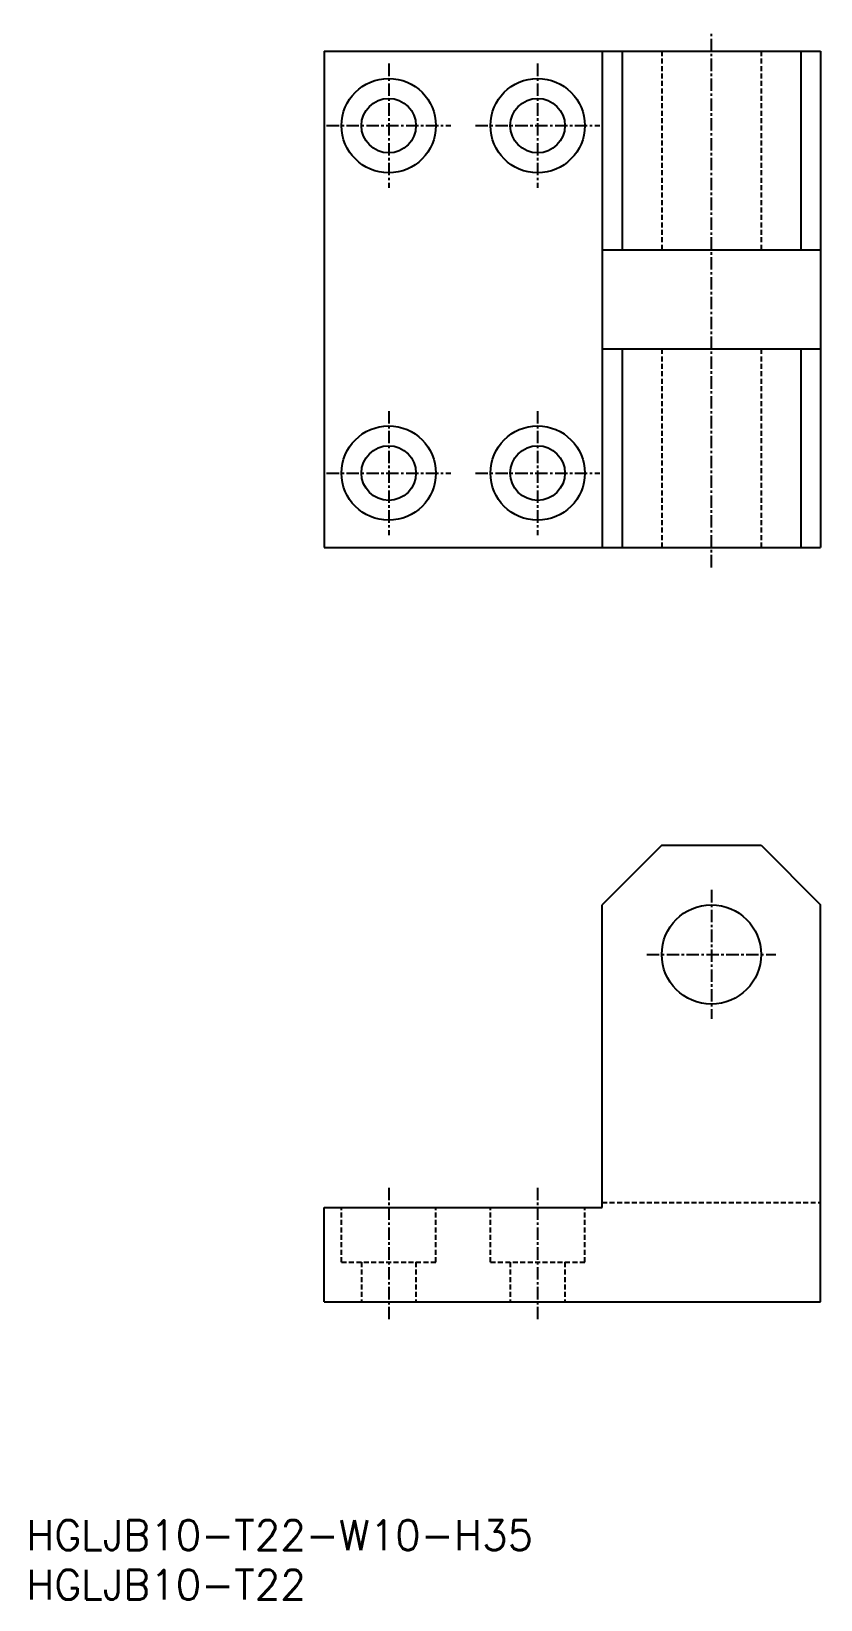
# Model space of a CAD drawing. Extents: x 1 to 80, y 0 to 158.
import ezdxf

# ---------------------------------------------------------------- set-up
doc = ezdxf.new("R2010")
doc.units = 0
doc.linetypes.add('CENTER', pattern=[2, 1.25, -0.25, 0.25, -0.25])
doc.linetypes.add('DASHED', pattern=[0.75, 0.5, -0.25])
doc.layers.get('0').update_dxf_attribs({"linetype": 'CONTINUOUS'})
doc.layers.add('CENTER', color=1, linetype='CENTER')
doc.styles.get("Standard").update_dxf_attribs({"font": 'txt.shx'})

# ---------------------------------------------------------------- blocks, each defined once
blk = doc.blocks.new('*U16')
at = {"color": 7, "linetype": 'CONTINUOUS'}
blk.add_text('HGLJB10-T22', height=3, dxfattribs=at).set_placement((0, 0))
blk = doc.blocks.new('*U17')
at = {"color": 7, "linetype": 'CONTINUOUS'}
blk.add_text('HGLJB10-T22-W10-H35', height=3, dxfattribs=at).set_placement((0, 5))

msp = doc.modelspace()

# ---------------------------------------------------------------- linework, layer by layer
at = {"color": 7, "linetype": 'CONTINUOUS'}
for p, q in [((30, 156), (30, 106)), ((30, 156), (80, 156)), ((58, 156), (58, 106)), ((60, 156), (60, 136)), ((78, 156), (78, 136)), ((80, 156), (80, 106)), ((58, 136), (80, 136)), ((58, 126), (80, 126)), ((60, 126), (60, 106)), ((78, 126), (78, 106)), ((30, 106), (80, 106)), ((64, 76), (58, 70)), ((64, 76), (74, 76)), ((74, 76), (80, 70)), ((58, 39.5), (58, 70)), ((80, 30), (80, 70)), ((30, 30), (30, 39.5)), ((30, 39.5), (58, 39.5)), ((30, 30), (80, 30))]:
    msp.add_line(p, q, dxfattribs=at)
at = {"color": 3, "linetype": 'DASHED'}
for p, q in [((64, 156), (64, 136)), ((74, 156), (74, 136)), ((64, 126), (64, 106)), ((74, 126), (74, 106)), ((58, 40), (80, 40)), ((31.75, 34), (31.75, 39.5)), ((41.25, 34), (41.25, 39.5)), ((46.75, 34), (46.75, 39.5)), ((56.25, 34), (56.25, 39.5)), ((31.75, 34), (41.25, 34)), ((33.75, 34), (33.75, 30)), ((39.25, 34), (39.25, 30)), ((46.75, 34), (56.25, 34)), ((48.75, 34), (48.75, 30)), ((54.25, 34), (54.25, 30))]:
    msp.add_line(p, q, dxfattribs=at)
at = {"color": 7, "linetype": 'CONTINUOUS'}
for centre, radius in [((36.5, 148.5), 4.75), ((51.5, 148.5), 4.75), ((36.5, 148.5), 2.75), ((51.5, 148.5), 2.75), ((36.5, 113.5), 4.75), ((51.5, 113.5), 4.75), ((36.5, 113.5), 2.75), ((51.5, 113.5), 2.75), ((69, 65), 5)]:
    msp.add_circle(centre, radius, dxfattribs=at)
at = {"layer": 'CENTER', "color": 1, "linetype": 'CENTER'}
for p, q in [((69, 104), (69, 158)), ((36.5, 154.75), (36.5, 142.25)), ((51.5, 154.75), (51.5, 142.25)), ((30.25, 148.5), (42.75, 148.5)), ((45.25, 148.5), (57.75, 148.5)), ((36.5, 119.75), (36.5, 107.25)), ((51.5, 119.75), (51.5, 107.25)), ((30.25, 113.5), (42.75, 113.5)), ((45.25, 113.5), (57.75, 113.5)), ((69, 71.5), (69, 58.5)), ((62.5, 65), (75.5, 65)), ((36.5, 41.5), (36.5, 28)), ((51.5, 41.5), (51.5, 28))]:
    msp.add_line(p, q, dxfattribs=at)

# ---------------------------------------------------------------- block references
at = {"color": 7, "linetype": 'CONTINUOUS'}
for name in ['*U17', '*U16']:
    msp.add_blockref(name, (0, 0), dxfattribs=at)

doc.saveas('drawing.dxf')
